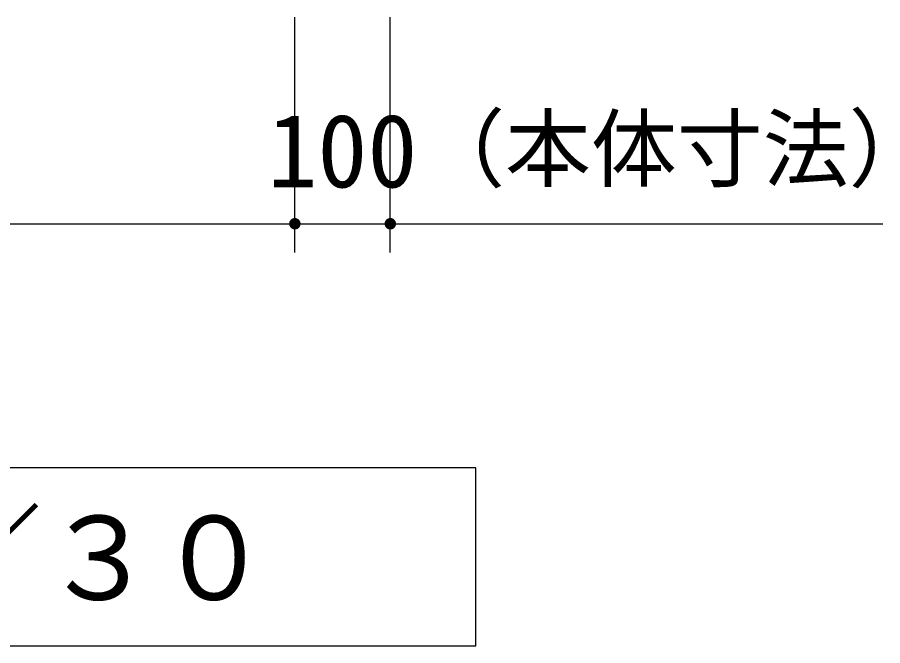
# Model space of a CAD drawing. Units: millimetres, scale not verified. Extents: x -8910 to 8910, y -6308 to 6308.
# Drawn here: x 1358 to 2265, y -4695 to -4037 of the extents above; entities that cross this region are included whole.
import ezdxf
from ezdxf.enums import TextEntityAlignment as Align

# ---------------------------------------------------------------- set-up
doc = ezdxf.new("R2010")
doc.units = ezdxf.units.MM
doc.header["$LTSCALE"] = 30
doc.layers.add('0-0_製作', color=5, linetype='Continuous', lineweight=25)
doc.layers.add('0-2_機器', color=2, linetype='Continuous', lineweight=25)
doc.styles.add('ＭＳ ゴシック', font='')
doc.styles.get('ＭＳ ゴシック').set_extended_font_data('MS Gothic')

msp = doc.modelspace()

# ---------------------------------------------------------------- linework, layer by layer
at = {"layer": '0-0_製作', "color": 2}
for p, q in [((1649.21, -4283.19), (1649.21, -4036.9)), ((1749.22, -4283.19), (1749.22, -4036.9)), ((1749.22, -4253.19), (2265.06, -4253.19))]:
    msp.add_line(p, q, dxfattribs=at)
at = {"layer": '0-0_製作'}
for points in [[(1643.21, -4253.19), (1649.21, -4247.19), (1649.21, -4253.19)], [(1643.23, -4252.81), (1649.21, -4247.19), (1643.21, -4253.19)], [(1643.32, -4252.06), (1649.21, -4247.19), (1643.23, -4252.81)], [(1643.51, -4251.33), (1649.21, -4247.19), (1643.32, -4252.06)], [(1643.79, -4250.63), (1649.21, -4247.19), (1643.51, -4251.33)], [(1644.15, -4249.97), (1649.21, -4247.19), (1643.79, -4250.63)], [(1644.59, -4249.36), (1649.21, -4247.19), (1644.15, -4249.97)], [(1645.11, -4248.81), (1649.21, -4247.19), (1644.59, -4249.36)], [(1645.69, -4248.33), (1649.21, -4247.19), (1645.11, -4248.81)], [(1645.69, -4248.33), (1648.46, -4247.23), (1649.21, -4247.19)], [(1646.32, -4247.93), (1648.46, -4247.23), (1645.69, -4248.33)], [(1646.32, -4247.93), (1647.72, -4247.38), (1648.46, -4247.23)], [(1647.01, -4247.61), (1647.72, -4247.38), (1646.32, -4247.93)], [(1649.21, -4247.19), (1654.79, -4250.98), (1649.21, -4253.19)], [(1649.21, -4247.19), (1654.47, -4250.3), (1654.79, -4250.98)], [(1649.21, -4247.19), (1654.07, -4249.66), (1654.47, -4250.3)], [(1649.21, -4247.19), (1653.59, -4249.08), (1654.07, -4249.66)], [(1649.21, -4247.19), (1653.04, -4248.56), (1653.59, -4249.08)], [(1649.21, -4247.19), (1652.43, -4248.12), (1653.04, -4248.56)], [(1649.21, -4247.19), (1651.77, -4247.76), (1652.43, -4248.12)], [(1649.21, -4247.19), (1651.07, -4247.48), (1651.77, -4247.76)], [(1649.21, -4247.19), (1650.34, -4247.29), (1651.07, -4247.48)], [(1649.21, -4247.19), (1649.59, -4247.2), (1650.34, -4247.29)], [(1649.21, -4253.19), (1654.79, -4250.98), (1655.03, -4251.69)], [(1649.21, -4253.19), (1655.03, -4251.69), (1655.17, -4252.43)], [(1743.22, -4253.19), (1749.22, -4247.19), (1749.22, -4253.19)], [(1743.23, -4252.81), (1749.22, -4247.19), (1743.22, -4253.19)], [(1743.32, -4252.06), (1749.22, -4247.19), (1743.23, -4252.81)], [(1743.51, -4251.33), (1749.22, -4247.19), (1743.32, -4252.06)], [(1743.79, -4250.63), (1749.22, -4247.19), (1743.51, -4251.33)], [(1744.15, -4249.97), (1749.22, -4247.19), (1743.79, -4250.63)], [(1744.59, -4249.36), (1749.22, -4247.19), (1744.15, -4249.97)], [(1745.11, -4248.81), (1749.22, -4247.19), (1744.59, -4249.36)], [(1745.11, -4248.81), (1748.46, -4247.23), (1749.22, -4247.19)], [(1745.69, -4248.33), (1748.46, -4247.23), (1745.11, -4248.81)], [(1745.69, -4248.33), (1747.72, -4247.38), (1748.46, -4247.23)], [(1746.33, -4247.93), (1747.72, -4247.38), (1745.69, -4248.33)], [(1746.33, -4247.93), (1747.01, -4247.61), (1747.72, -4247.38)], [(1749.22, -4247.19), (1754.47, -4250.3), (1749.22, -4253.19)], [(1749.22, -4247.19), (1754.07, -4249.66), (1754.47, -4250.3)], [(1749.22, -4247.19), (1753.59, -4249.08), (1754.07, -4249.66)], [(1749.22, -4247.19), (1753.04, -4248.56), (1753.59, -4249.08)], [(1749.22, -4247.19), (1752.43, -4248.12), (1753.04, -4248.56)], [(1749.22, -4247.19), (1751.77, -4247.76), (1752.43, -4248.12)], [(1749.22, -4247.19), (1751.07, -4247.48), (1751.77, -4247.76)], [(1749.22, -4247.19), (1750.34, -4247.29), (1751.07, -4247.48)], [(1749.22, -4247.19), (1749.59, -4247.2), (1750.34, -4247.29)], [(1749.22, -4253.19), (1754.47, -4250.3), (1754.79, -4250.98)], [(1749.22, -4253.19), (1754.79, -4250.98), (1755.03, -4251.69)], [(1749.22, -4253.19), (1755.03, -4251.69), (1755.17, -4252.43)], [(1643.4, -4254.68), (1643.21, -4253.19), (1649.21, -4253.19)], [(1643.26, -4253.94), (1643.21, -4253.19), (1643.4, -4254.68)], [(1643.4, -4254.68), (1649.21, -4253.19), (1643.64, -4255.4)], [(1643.64, -4255.4), (1649.21, -4253.19), (1643.96, -4256.08)], [(1643.96, -4256.08), (1649.21, -4253.19), (1644.36, -4256.71)], [(1644.36, -4256.71), (1649.21, -4253.19), (1644.84, -4257.29)], [(1644.84, -4257.29), (1649.21, -4253.19), (1645.39, -4257.81)], [(1645.39, -4257.81), (1649.21, -4253.19), (1646, -4258.25)], [(1646, -4258.25), (1649.21, -4253.19), (1646.66, -4258.62)], [(1646.66, -4258.62), (1649.21, -4253.19), (1647.36, -4258.89)], [(1647.36, -4258.89), (1649.21, -4253.19), (1648.09, -4259.08)], [(1648.09, -4259.08), (1649.21, -4253.19), (1648.84, -4259.17)], [(1648.84, -4259.17), (1649.21, -4253.19), (1649.21, -4259.19)], [(1649.21, -4253.19), (1655.17, -4252.43), (1655.21, -4253.19)], [(1649.21, -4253.19), (1653.32, -4257.56), (1649.21, -4259.19)], [(1649.21, -4253.19), (1653.84, -4257.01), (1653.32, -4257.56)], [(1649.21, -4253.19), (1654.28, -4256.4), (1653.84, -4257.01)], [(1649.21, -4253.19), (1654.64, -4255.74), (1654.28, -4256.4)], [(1649.21, -4253.19), (1654.92, -4255.04), (1654.64, -4255.74)], [(1649.21, -4253.19), (1655.11, -4254.31), (1654.92, -4255.04)], [(1649.21, -4253.19), (1655.2, -4253.56), (1655.11, -4254.31)], [(1649.21, -4253.19), (1655.21, -4253.19), (1655.2, -4253.56)], [(1649.21, -4259.19), (1653.32, -4257.56), (1652.74, -4258.04)], [(1649.21, -4259.19), (1652.74, -4258.04), (1649.97, -4259.14)], [(1649.97, -4259.14), (1652.74, -4258.04), (1652.1, -4258.44)], [(1649.97, -4259.14), (1652.1, -4258.44), (1650.71, -4259)], [(1650.71, -4259), (1652.1, -4258.44), (1651.42, -4258.77)], [(1743.64, -4255.4), (1743.22, -4253.19), (1749.22, -4253.19)], [(1743.4, -4254.68), (1743.22, -4253.19), (1743.64, -4255.4)], [(1743.26, -4253.94), (1743.22, -4253.19), (1743.4, -4254.68)], [(1743.64, -4255.4), (1749.22, -4253.19), (1743.96, -4256.08)], [(1743.96, -4256.08), (1749.22, -4253.19), (1744.36, -4256.71)], [(1744.36, -4256.71), (1749.22, -4253.19), (1744.84, -4257.29)], [(1744.84, -4257.29), (1749.22, -4253.19), (1745.39, -4257.81)], [(1745.39, -4257.81), (1749.22, -4253.19), (1746, -4258.25)], [(1746, -4258.25), (1749.22, -4253.19), (1746.66, -4258.62)], [(1746.66, -4258.62), (1749.22, -4253.19), (1747.36, -4258.89)], [(1747.36, -4258.89), (1749.22, -4253.19), (1748.09, -4259.08)], [(1748.09, -4259.08), (1749.22, -4253.19), (1748.84, -4259.17)], [(1748.84, -4259.17), (1749.22, -4253.19), (1749.22, -4259.19)], [(1749.22, -4253.19), (1755.17, -4252.43), (1755.22, -4253.19)], [(1749.22, -4253.19), (1753.84, -4257.01), (1749.22, -4259.19)], [(1749.22, -4253.19), (1754.28, -4256.4), (1753.84, -4257.01)], [(1749.22, -4253.19), (1754.65, -4255.74), (1754.28, -4256.4)], [(1749.22, -4253.19), (1754.92, -4255.04), (1754.65, -4255.74)], [(1749.22, -4253.19), (1755.11, -4254.31), (1754.92, -4255.04)], [(1749.22, -4253.19), (1755.2, -4253.56), (1755.11, -4254.31)], [(1749.22, -4253.19), (1755.22, -4253.19), (1755.2, -4253.56)], [(1749.22, -4259.19), (1753.84, -4257.01), (1753.32, -4257.56)], [(1749.22, -4259.19), (1753.32, -4257.56), (1749.97, -4259.14)], [(1749.97, -4259.14), (1753.32, -4257.56), (1752.74, -4258.04)], [(1749.97, -4259.14), (1752.74, -4258.04), (1750.71, -4259)], [(1750.71, -4259), (1752.74, -4258.04), (1752.11, -4258.44)], [(1750.71, -4259), (1752.11, -4258.44), (1751.42, -4258.77)]]:
    msp.add_solid(points, dxfattribs=at)
at = {"layer": '0-2_機器'}
for p, q in [((149.21, -4253.19), (1649.21, -4253.19)), ((1649.21, -4253.19), (1749.22, -4253.19))]:
    msp.add_line(p, q, dxfattribs=at)
at = {"layer": '0-2_機器', "color": 3}
msp.add_lwpolyline([(1838.79, -4695.21), (1838.79, -4508.9), (-190.54, -4508.9), (-190.54, -4695.21)], close=True, dxfattribs=at)

# ---------------------------------------------------------------- texts
at = {"layer": '0-0_製作', "color": 4, "style": 'ＭＳ ゴシック'}
msp.add_text('（本体寸法）', height=65.98, dxfattribs=at).set_placement((1779.42, -4227.31), align=Align.BOTTOM_LEFT)
at = {"layer": '0-2_機器', "color": 4, "style": 'ＭＳ ゴシック'}
for s, height, p in [('100', 76.98, (1620.47, -4238.19)), ('Ｓ＝１／３０', 87.98, (904.26, -4673.51))]:
    msp.add_text(s, height=height, dxfattribs=at).set_placement(p, align=Align.BOTTOM_LEFT)

doc.saveas('drawing.dxf')
